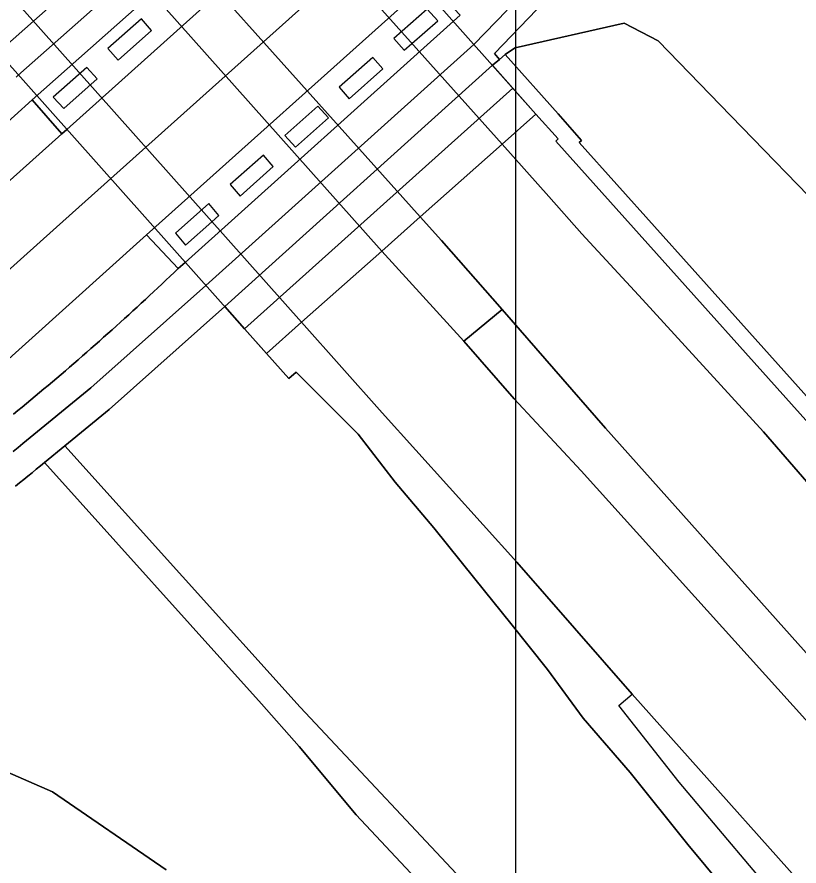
# Model space of a CAD drawing. Header units: metres. Extents: x -127 to 442, y -186 to 462.
# Drawn here: x 204 to 274.5, y 121.6 to 198.2 of the extents above; entities that cross this region are included whole.
import ezdxf

# ---------------------------------------------------------------- set-up
doc = ezdxf.new("R2010")
doc.units = ezdxf.units.M

msp = doc.modelspace()

# ---------------------------------------------------------------- linework, layer by layer
at = {"color": 7}
msp.add_lwpolyline([(0, 0), (249, 0), (249, 249), (0, 249)], close=True, dxfattribs=at)
at = {"layer": 'road_0', "color": 8}
for points in [[(232.709, 209.778), (233.156, 210.186), (230.562, 213.023), (230.131, 212.675), (205.394, 190.729), (208.065, 187.643), (208.53, 188.059), (232.709, 209.778)], [(243.976, 198.354), (241.156, 201.373), (240.621, 200.888), (215.699, 178.544), (218.572, 175.503), (219.207, 176.063), (243.976, 198.354)]]:
    msp.add_lwpolyline(points, close=True, dxfattribs=at)
for points in [[(203.888, 155.884), (204.264, 156.184), (204.639, 156.485), (205.014, 156.786), (205.388, 157.088), (205.762, 157.391), (206.135, 157.695), (206.507, 157.999), (206.507, 157.999), (208.333, 159.502), (212.339, 162.803), (222.757, 172.073), (246.896, 193.839), (247.525, 194.364), (247.078, 194.914), (260.814, 209.204)], [(248.24, 198.82), (245.217, 195.724), (221.062, 173.978), (210.68, 164.74), (204.569, 159.708), (204.569, 159.708), (204.128, 159.349), (203.687, 158.992)], [(203.687, 158.992), (204.128, 159.349), (204.569, 159.708), (204.569, 159.708), (210.68, 164.74), (221.062, 173.978), (245.217, 195.724), (248.24, 198.82)], [(243.976, 198.354), (219.207, 176.063), (218.572, 175.503), (218.572, 175.503), (218.204, 175.152), (217.835, 174.802), (217.465, 174.452), (217.095, 174.104), (216.724, 173.756), (216.352, 173.408), (215.98, 173.062), (215.607, 172.716), (215.233, 172.371), (214.859, 172.026), (214.484, 171.683), (214.108, 171.34), (213.732, 170.998), (213.355, 170.656), (212.977, 170.316), (212.598, 169.976), (212.219, 169.636), (211.84, 169.298), (211.459, 168.96), (211.078, 168.623), (210.696, 168.287), (210.314, 167.952), (209.931, 167.617), (209.547, 167.283), (209.163, 166.95), (208.778, 166.618), (208.392, 166.286), (208.006, 165.955), (207.619, 165.625), (207.231, 165.295), (206.843, 164.967), (206.454, 164.639), (206.064, 164.312), (205.674, 163.985), (205.283, 163.66), (204.892, 163.335), (204.5, 163.011), (204.107, 162.688), (203.713, 162.365)], [(245.45, 118.97), (229.56, 135.94), (208.333, 159.502), (208.333, 159.502), (206.507, 157.999), (226.076, 136.251), (229.47, 132.39), (234.619, 126.22), (243.09, 117.18)]]:
    msp.add_lwpolyline(points, dxfattribs=at)
at = {"layer": 'road_1', "color": 7}
for points in [[(197.683, 242.89), (220.41, 217.33), (247.765, 186.716), (250.821, 189.429), (200.783, 245.649), (197.683, 242.89)], [(197.683, 242.89), (190.298, 236.317), (208.796, 215.447), (240.389, 180.165), (247.765, 186.716), (220.41, 217.33), (197.683, 242.89)], [(190.298, 236.317), (186.951, 233.338), (205.431, 212.459), (236.919, 177.084), (240.389, 180.165), (208.796, 215.447), (190.298, 236.317)], [(186.951, 233.338), (179.682, 226.868), (201, 202.87), (229.687, 170.662), (236.919, 177.084), (205.431, 212.459), (186.951, 233.338)], [(179.682, 226.868), (176.505, 224.041), (226.518, 167.848), (229.687, 170.662), (201, 202.87), (179.682, 226.868)], [(283.874, 152.188), (282.93, 153.13), (252.602, 187.003), (252.813, 187.19), (250.821, 189.429), (247.765, 186.716), (251.97, 182.01), (254.97, 178.62), (260.44, 172.72), (271.33, 160.76), (281.12, 149.5), (281.14, 149.94), (281.42, 150.42), (282.16, 150.47), (283.18, 149.27), (292.61, 139.21), (310.98, 120.11), (330.361, 99.577), (332.465, 101.446), (312.42, 122.21), (296.85, 139.24), (283.874, 152.188)], [(281.12, 149.5), (271.33, 160.76), (260.44, 172.72), (254.97, 178.62), (251.97, 182.01), (247.765, 186.716), (240.389, 180.165), (242.31, 178.02), (247.768, 171.8), (257.09, 161.1), (273.16, 143.09), (290.13, 124.11), (304.68, 107.91), (320.109, 90.473), (327.382, 96.932), (325.4, 99.17), (281.12, 149.5)], [(240.389, 180.165), (236.919, 177.084), (244.325, 168.959), (247.768, 171.8), (242.31, 178.02), (240.389, 180.165)], [(244.325, 168.959), (236.919, 177.084), (229.687, 170.662), (236.96, 162.5), (249.1, 149.03), (259.506, 137.119), (279.68, 114.51), (298.62, 93.57), (309.457, 81.014), (317.008, 87.72), (300.32, 106.4), (276.5, 133.29), (254.89, 157.25), (248.87, 163.76), (244.325, 168.959)]]:
    msp.add_lwpolyline(points, close=True, dxfattribs=at)
for points in [[(232.709, 209.778), (208.53, 188.059), (208.065, 187.643), (187.689, 169.411)], [(194.564, 167.578), (207.596, 179.227), (241.453, 209.612)], [(241.453, 209.612), (207.596, 179.227), (194.564, 167.578)], [(191.433, 156.696), (215.699, 178.544), (240.621, 200.888)], [(273.99, 117.03), (263.75, 129.18), (258.31, 136.08), (259.506, 137.119), (259.506, 137.119), (249.1, 149.03), (236.96, 162.5), (229.687, 170.662), (226.518, 167.848), (228.535, 165.582), (229.188, 166.153), (234.8, 160.57), (238.14, 156.22), (241.62, 152.12), (245.32, 147.51), (248.57, 143.49), (251.86, 139.34), (255.08, 134.94), (259.32, 130.03), (264.53, 123.56), (272.49, 113.95)]]:
    msp.add_lwpolyline(points, dxfattribs=at)
at = {"layer": 'road_5', "color": 3}
for points in [[(231.288, 216.983), (204.118, 192.918), (204.118, 192.918), (203.948, 192.761)], [(194.211, 180.627), (205.394, 190.729), (205.394, 190.729), (230.131, 212.675)], [(187.689, 169.411), (208.065, 187.643), (208.065, 187.643), (205.394, 190.729), (194.211, 180.627)], [(203.713, 162.365), (204.107, 162.688), (204.5, 163.011), (204.892, 163.335), (205.283, 163.66), (205.674, 163.985), (206.064, 164.312), (206.454, 164.639), (206.843, 164.967), (207.231, 165.295), (207.619, 165.625), (208.006, 165.955), (208.392, 166.286), (208.778, 166.618), (209.163, 166.95), (209.547, 167.283), (209.931, 167.617), (210.314, 167.952), (210.696, 168.287), (211.078, 168.623), (211.459, 168.96), (211.84, 169.298), (212.219, 169.636), (212.598, 169.976), (212.977, 170.316), (213.355, 170.656), (213.732, 170.998), (214.108, 171.34), (214.484, 171.683), (214.859, 172.026), (215.233, 172.371), (215.607, 172.716), (215.98, 173.062), (216.352, 173.408), (216.724, 173.756), (217.095, 174.104), (217.465, 174.452), (217.835, 174.802), (218.204, 175.152), (218.572, 175.503), (218.572, 175.503), (215.699, 178.544), (191.433, 156.696)]]:
    msp.add_lwpolyline(points, dxfattribs=at)
msp.add_lwpolyline([(247.768, 171.8), (244.325, 168.959), (248.87, 163.76), (254.89, 157.25), (276.5, 133.29), (300.32, 106.4), (317.008, 87.72), (320.109, 90.473), (304.68, 107.91), (290.13, 124.11), (273.16, 143.09), (257.09, 161.1), (247.768, 171.8)], close=True, dxfattribs=at)
at = {"layer": 'terrain_0', "color": 8}
for points in [[(226.645, 216.591), (225.32, 218.079), (219.335, 224.805), (195.032, 203.225), (196.362, 201.731), (201.001, 196.518), (202.331, 195.023), (226.645, 216.591)], [(248.73, 191.777), (246.896, 193.839), (222.757, 172.073), (224.541, 170.069), (248.73, 191.777)]]:
    msp.add_lwpolyline(points, close=True, dxfattribs=at)
at = {"layer": 'terrain_1', "color": 7}
for points in [[(239.639, 195.81), (241.963, 197.857), (241.018, 198.912), (238.009, 196.261), (238.954, 195.206), (239.639, 195.81)], [(216.168, 196.981), (215.25, 198.036), (212.23, 195.34), (213.148, 194.285), (216.168, 196.981)], [(237.009, 193.506), (236.102, 194.546), (233.086, 191.866), (233.993, 190.826), (237.009, 193.506)], [(211.271, 192.609), (210.313, 193.64), (207.296, 190.967), (208.254, 189.936), (211.271, 192.609)], [(240.389, 180.165), (247.765, 186.716), (250.821, 189.429), (248.73, 191.777), (224.541, 170.069), (226.518, 167.848), (229.687, 170.662), (236.919, 177.084), (240.389, 180.165)], [(232.125, 189.095), (231.162, 190.155), (228.183, 187.51), (229.146, 186.45), (232.125, 189.095)], [(227.13, 184.71), (226.243, 185.737), (223.263, 183.073), (224.15, 182.046), (227.13, 184.71)], [(221.611, 179.73), (222.244, 180.292), (221.33, 181.377), (218.319, 178.703), (219.233, 177.618), (221.611, 179.73)]]:
    msp.add_lwpolyline(points, close=True, dxfattribs=at)
at = {"layer": 'terrain_5', "color": 3}
msp.add_lwpolyline([(287.417, 207.245), (282.735, 212.351), (274.514, 221.51), (260.814, 209.204), (247.078, 194.914), (247.525, 194.364), (248.049, 194.8), (248.155, 194.889), (248.949, 195.406), (258.778, 197.63), (261.846, 196.046), (268.401, 189.286), (286.367, 170.756), (288.469, 171.267), (289.448, 177.62), (292.684, 180.923), (291.256, 182.323), (291.908, 188.047), (280.384, 200.971), (281.13, 201.637), (287.417, 207.245)], close=True, dxfattribs=at)
for points in [[(203.948, 192.761), (204.118, 192.918), (204.118, 192.918), (231.288, 216.983)], [(226.645, 216.591), (202.331, 195.023)], [(286.367, 170.756), (268.401, 189.286), (261.846, 196.046), (258.778, 197.63), (248.949, 195.406), (248.155, 194.889), (248.049, 194.8), (252.813, 189.446), (254.933, 187.064), (254.725, 186.88), (264.915, 175.5), (284.019, 154.162)], [(343.584, 92.087), (313.513, 123.237), (297.934, 140.278), (284.019, 154.162), (264.915, 175.5), (254.725, 186.88), (254.933, 187.064), (252.813, 189.446), (248.049, 194.8), (248.049, 194.8), (247.525, 194.364), (246.896, 193.839), (248.73, 191.777), (250.821, 189.429), (252.813, 187.19), (252.602, 187.003), (282.93, 153.13), (283.874, 152.188), (296.85, 139.24), (312.42, 122.21), (332.465, 101.446)], [(272.49, 113.95), (264.53, 123.56), (259.32, 130.03), (255.08, 134.94), (251.86, 139.34), (248.57, 143.49), (245.32, 147.51), (241.62, 152.12), (238.14, 156.22), (234.8, 160.57), (229.188, 166.153), (228.535, 165.582), (226.518, 167.848), (226.518, 167.848), (224.541, 170.069), (222.757, 172.073), (212.339, 162.803), (208.333, 159.502), (229.56, 135.94), (245.45, 118.97)], [(243.09, 117.18), (234.619, 126.22), (229.47, 132.39), (226.076, 136.251), (206.507, 157.999), (206.507, 157.999), (206.135, 157.695), (205.762, 157.391), (205.388, 157.088), (205.014, 156.786), (204.639, 156.485), (204.264, 156.184), (203.888, 155.884)], [(202.441, 130.387), (207.221, 128.295), (217.468, 121.268)], [(217.468, 121.268), (207.221, 128.295), (202.441, 130.387)]]:
    msp.add_lwpolyline(points, dxfattribs=at)

doc.saveas('drawing.dxf')
